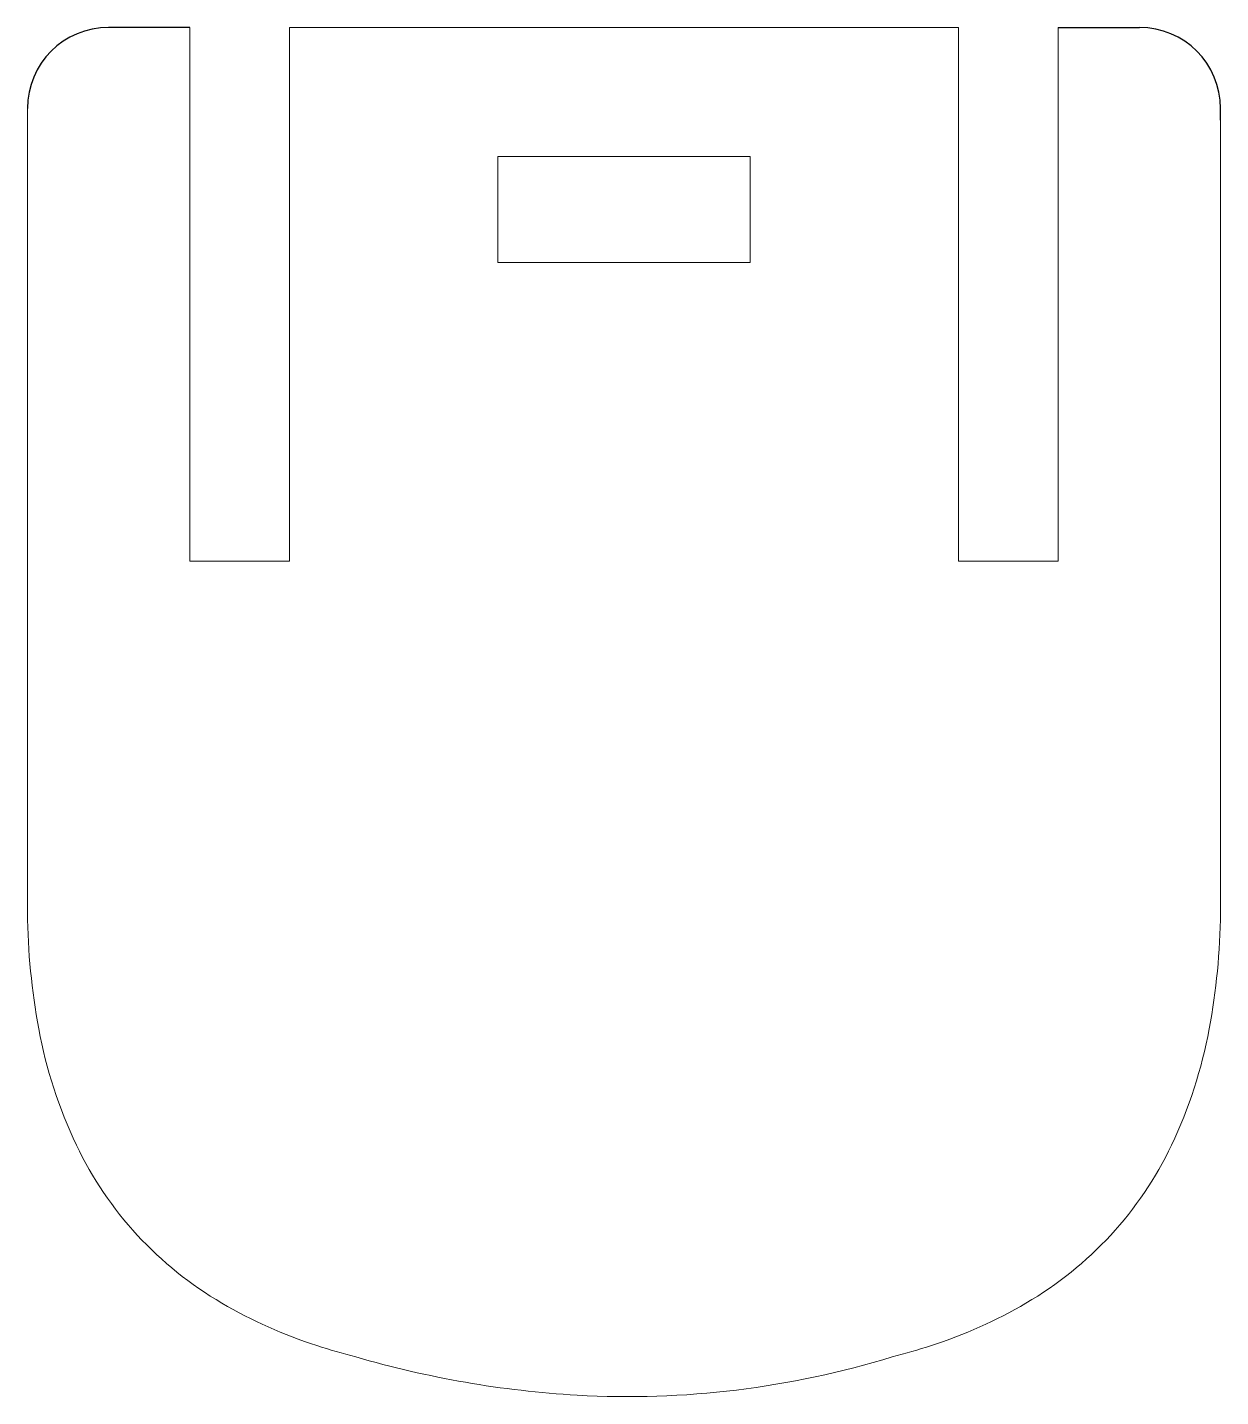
# Model space of a CAD drawing. Header units: millimetres. Extents: x 3362.5 to 3400.9, y 1367.9 to 1411.9.
import ezdxf

# ---------------------------------------------------------------- set-up
doc = ezdxf.new("R2010")
doc.units = ezdxf.units.MM

msp = doc.modelspace()

# ---------------------------------------------------------------- linework, layer by layer
for p, q in [((3367.685, 1411.941), (3365.07, 1411.941)), ((3395.622, 1411.941), (3398.237, 1411.941)), ((3400.851, 1408.953), (3400.851, 1409.341))]:
    msp.add_line(p, q)
at = {"lineweight": 20}
for p, q in [((3367.685, 1394.759), (3367.685, 1411.941)), ((3370.886, 1411.941), (3392.42, 1411.941)), ((3370.886, 1411.941), (3370.886, 1394.759)), ((3392.42, 1411.941), (3392.42, 1394.759)), ((3395.622, 1394.759), (3395.622, 1411.941)), ((3362.455, 1409.326), (3362.455, 1383.447)), ((3400.851, 1408.953), (3400.851, 1383.447)), ((3377.598, 1407.789), (3377.598, 1404.373)), ((3385.709, 1407.789), (3377.598, 1407.789)), ((3385.709, 1404.373), (3385.709, 1407.789)), ((3377.598, 1404.373), (3377.598, 1404.373)), ((3377.598, 1404.373), (3385.709, 1404.373)), ((3370.886, 1394.759), (3367.685, 1394.759)), ((3392.42, 1394.759), (3395.622, 1394.759))]:
    msp.add_line(p, q, dxfattribs=at)
for points in [[(3362.455, 1383.447, 0.043007), (3362.822, 1379.7, 0.065255), (3364.031, 1375.962, 0.150273), (3368.717, 1370.873, 0.05527), (3371.764, 1369.509, 0.017586), (3373.021, 1369.146)], [(3400.851, 1383.447, -0.043007), (3400.484, 1379.7, -0.065255), (3399.275, 1375.962, -0.150273), (3394.589, 1370.873, -0.05527), (3391.543, 1369.509, -0.017586), (3390.286, 1369.146)], [(3373.021, 1369.146, 0.056587), (3380.146, 1367.91, 0.088853), (3390.286, 1369.146)]]:
    msp.add_lwpolyline(points, format="xyb", dxfattribs=at)
for centre, start, end in [((3365.07, 1409.326), 90, 180), ((3398.237, 1409.326), 0, 90)]:
    msp.add_arc(centre, 2.615, start, end)

doc.saveas('drawing.dxf')
